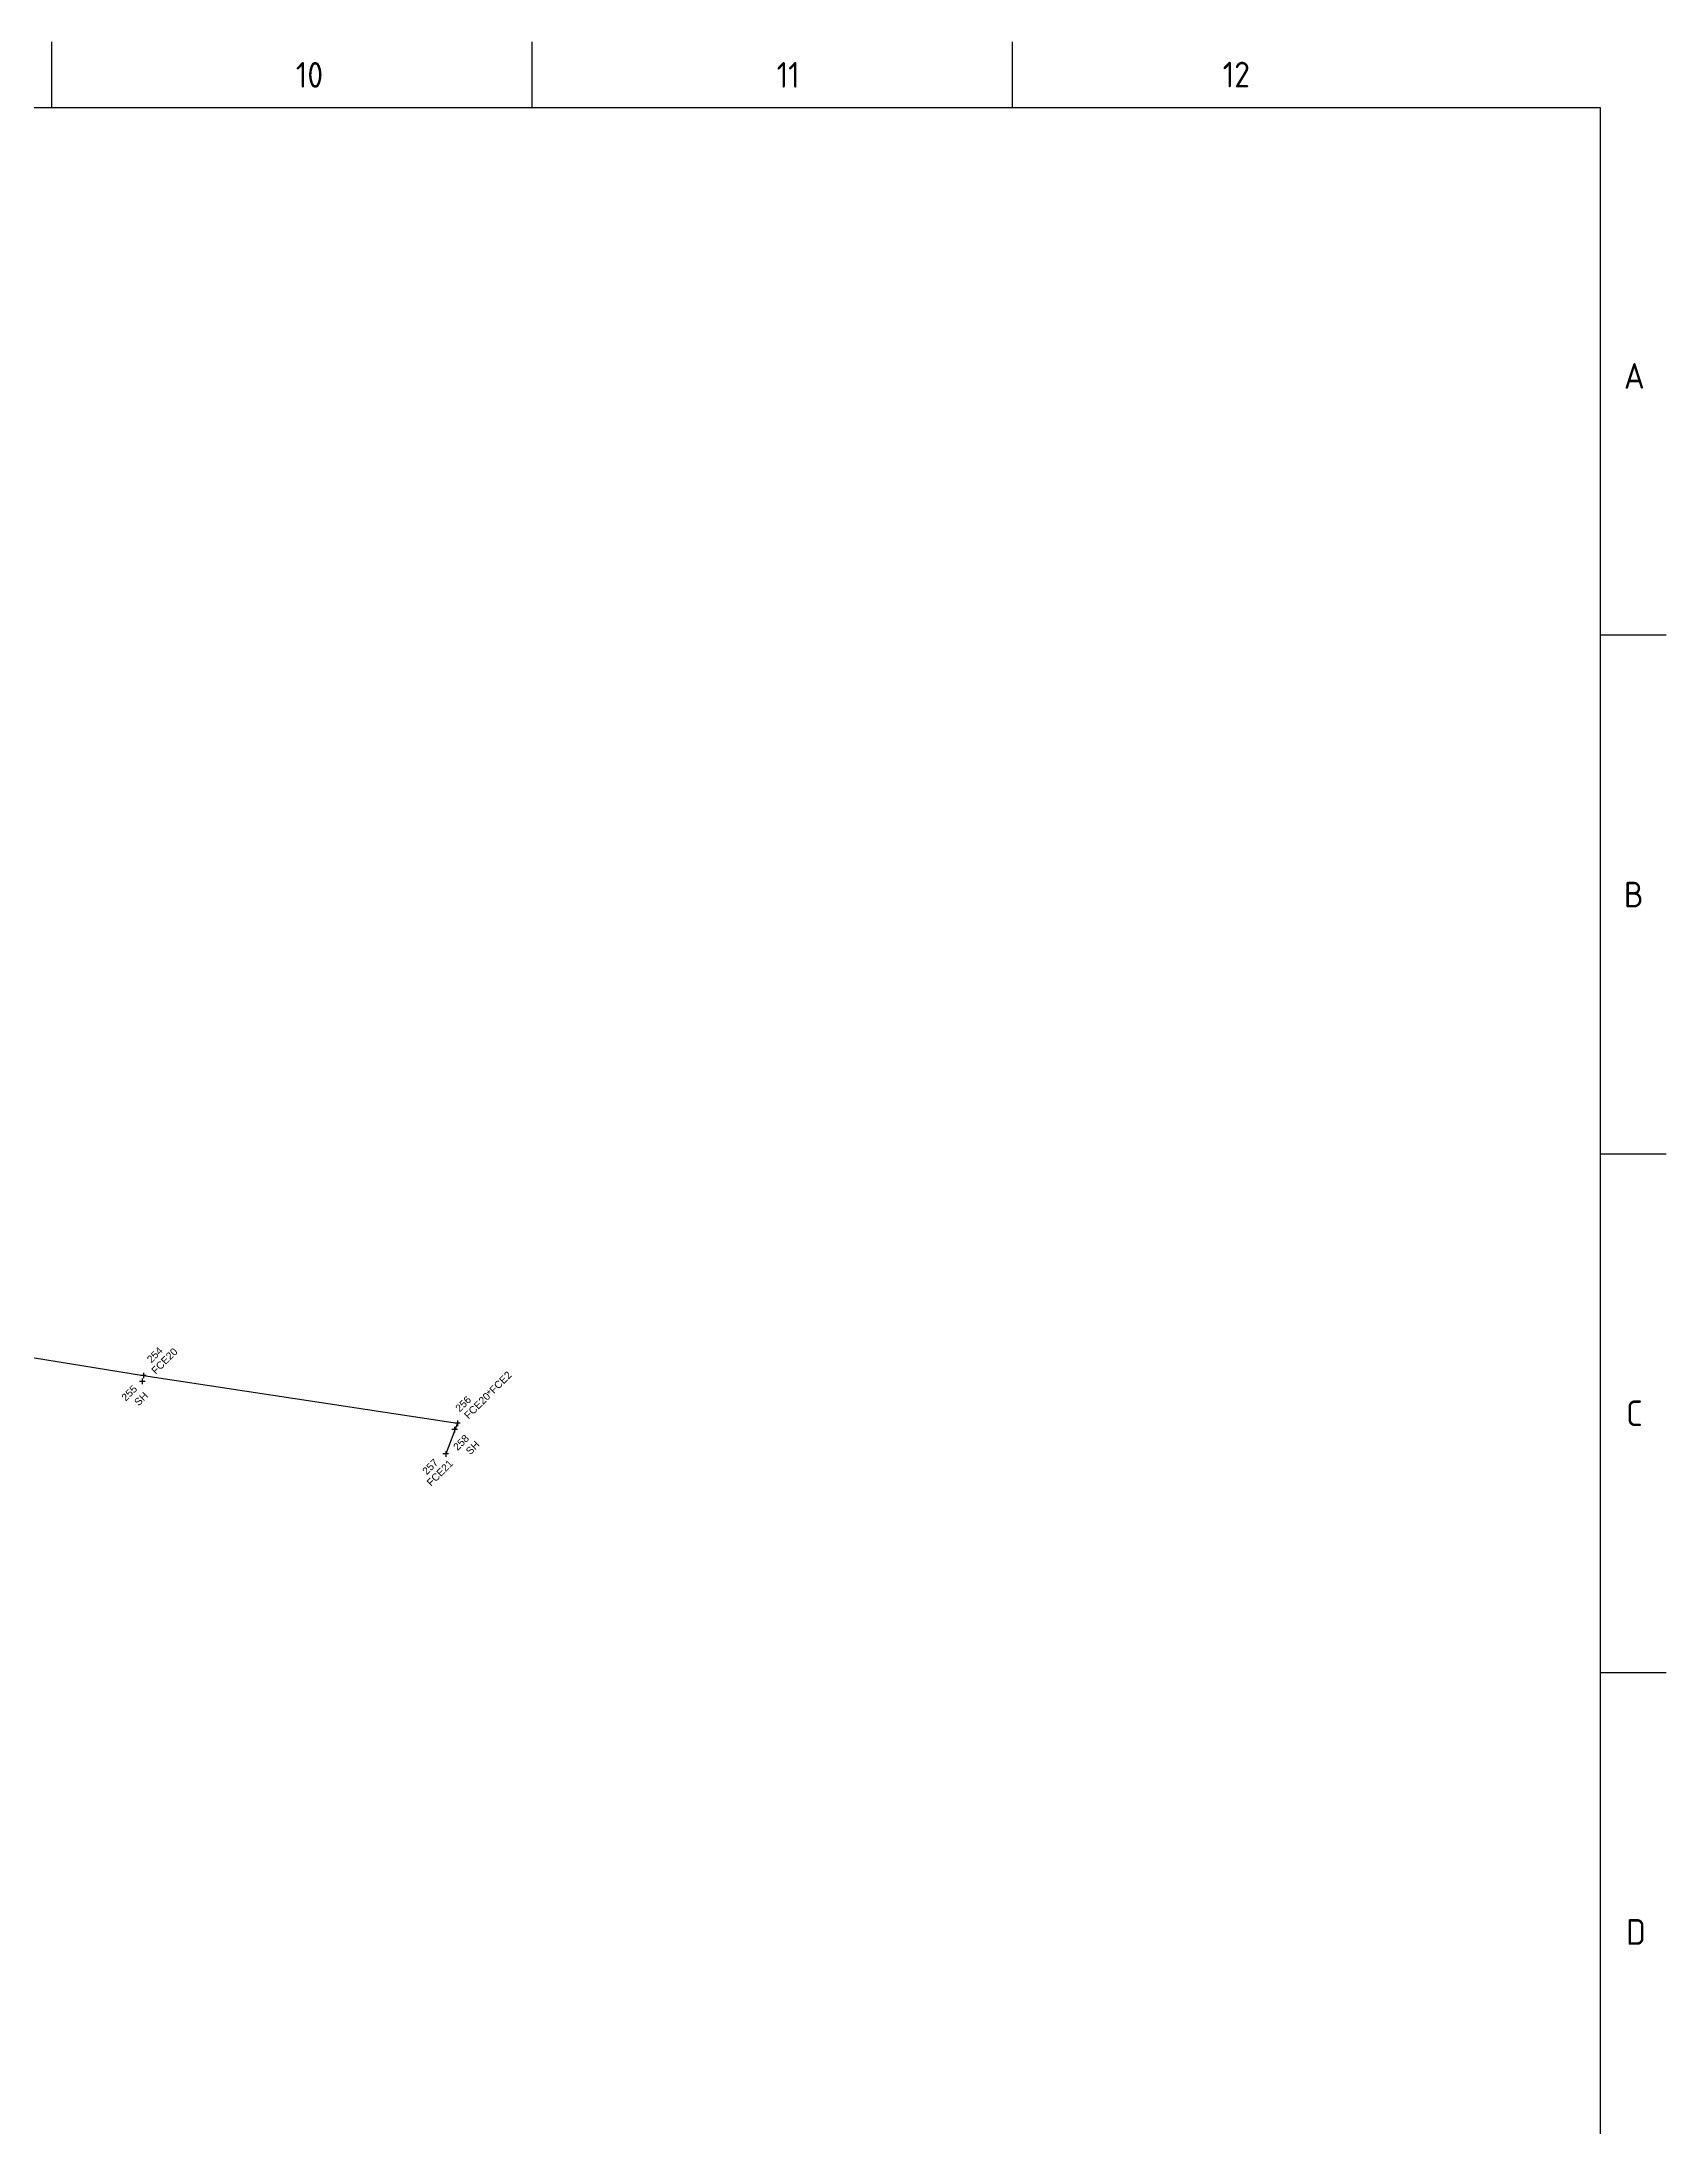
# Paper-space layout 'Survey1' of a CAD drawing. Header units: metres, sheet in millimetres. Extents: x -21 to 813, y -3 to 583.
# Drawn here: x 591.3 to 812.8, y 299 to 583.4 of the extents above; entities that cross this region are included whole.
import ezdxf
from ezdxf.enums import TextEntityAlignment as Align

# ---------------------------------------------------------------- set-up
doc = ezdxf.new("R2010")
doc.units = ezdxf.units.M
doc.layers.get('0').update_dxf_attribs({"color": 6})
doc.layers.add('Notes', color=7, linetype='Continuous')
doc.layers.add('SupportsUG_SP_EXT', color=7, linetype='Continuous')
doc.layers.get('0').freeze()
doc.styles.add('ARIAL', font='arial.ttf', dxfattribs={"height": 2})
doc.styles.add('iecISOCP', font='isocp.shx')
doc.styles.get("Standard").update_dxf_attribs({"font": 'arial.ttf'})

# ---------------------------------------------------------------- blocks, each defined once
blk = doc.blocks.new('A1_FRAME_TITLE')
at = {"layer": 'Notes', "linetype": 'Continuous'}
for p, q in [((613.21, 574.39), (613.21, 583.39)), ((678.72, 574.39), (678.72, 583.39)), ((744.23, 574.39), (744.23, 583.39)), ((833.35, 502.43), (824.35, 502.43)), ((824.37, 431.68), (833.35, 431.68)), ((824.35, 360.93), (833.35, 360.93))]:
    blk.add_line(p, q, dxfattribs=at)
at = {"layer": 'Notes', "color": 3, "linetype": 'Continuous'}
blk.add_line((824.37, 5.97), (824.37, 574.39), dxfattribs=at)
at = {"layer": 'Notes', "color": 3, "linetype": 'Continuous', "flags": 128}
blk.add_lwpolyline([(824.37, 574.39), (149.5, 574.39)], dxfattribs=at)
blk.add_attdef('DRAFT_NUM', (29.9, 23.29), '', height=2.5, rotation=90)
at = {"layer": 'Notes', "color": 7, "style": 'iecISOCP'}
for s, p in [('10', (646.5, 577.12)), ('11', (712.06, 577.12)), ('12', (772.87, 577.16)), ('A', (827.58, 536.06)), ('B', (827.58, 465.31)), ('C', (827.87, 394.56)), ('D', (827.87, 323.81))]:
    blk.add_text(s, height=3.5, dxfattribs=at).set_placement(p)
at = {"layer": 'Notes', "color": 7, "style": 'iecISOCP', "flags": 8}
blk.add_attdef('VERSION_NO', text='', height=2.5, rotation=90, dxfattribs=at).set_placement((302.04, 43.81), align=Align.MIDDLE_CENTER)
at = {"layer": 'Notes', "color": 7, "style": 'iecISOCP'}
for tag, p in [('CAP_NO', (513.19, 43.46)), ('IE_NUM', (513.05, 37.81)), ('REF_No_1', (335.24, 32.31)), ('REF_1', (362.52, 32.31)), ('GEN_WO', (441.71, 31.76)), ('HV_SWITCH', (513.46, 32.16)), ('REF_No_2', (335.24, 26.31)), ('REF_2', (362.52, 26.31)), ('OH_WO', (441.71, 25.81)), ('UBD_REF', (513.05, 25.83)), ('REF_No_3', (335.24, 20.31)), ('REF_3', (362.52, 20.31)), ('UG_WO', (441.71, 20.05)), ('GIS_MAP_No', (513.05, 20.04)), ('REF_No_4', (335.24, 14.31)), ('REF_4', (362.52, 14.31)), ('SUB_WO', (441.71, 13.81)), ('HV_OP_DIAG', (513.33, 14.2)), ('LGA', (512.95, 7.78))]:
    blk.add_attdef(tag, p, '', height=2.5, dxfattribs=at)
at = {"layer": 'Notes', "style": 'iecISOCP'}
for tag, p in [('T1', (684.37, 39.47)), ('T2', (684.37, 34.35)), ('T3', (684.37, 28.92)), ('T4', (684.37, 23.66)), ('T5', (684.37, 18.23)), ('T6', (684.37, 12.97))]:
    blk.add_attdef(tag, text='', height=3.5, dxfattribs=at).set_placement(p, align=Align.CENTER)
at = {"layer": 'Notes', "color": 7, "style": 'iecISOCP'}
for tag, p in [('scale', (567.76, 33.27)), ('DRAWN', (567.76, 24.93)), ('DATE', (567.76, 16.88)), ('DESIGN', (605.62, 9.15)), ('CHD', (567.76, 8.37))]:
    blk.add_attdef(tag, text='', height=2.5, dxfattribs=at).set_placement(p, align=Align.CENTER)
at = {"layer": 'Notes', "color": 4, "style": 'iecISOCP'}
blk.add_attdef('NUM', text='', height=7, dxfattribs=at).set_placement((792.37, 20.12), align=Align.MIDDLE_CENTER)
at = {"layer": 'Notes', "color": 1, "style": 'iecISOCP'}
blk.add_attdef('REV', text='', height=5, dxfattribs=at).set_placement((820.05, 17.1), align=Align.CENTER)
at = {"layer": 'Notes', "color": 7, "style": 'iecISOCP'}
for tag, p in [('NS', (790.71, 8.12)), ('SHTS', (805.41, 8.12))]:
    blk.add_attdef(tag, text='', height=2.5, dxfattribs=at).set_placement(p, align=Align.MIDDLE)
at = {"layer": 'Notes', "style": 'iecISOCP'}
blk.add_attdef('ExportID', (9.08, 2.39), '', height=2.5, dxfattribs=at)
at = {"layer": 'Notes', "style": 'iecISOCP', "flags": 1}
for tag, p in [('ProjectType', (14.17, -26.8)), ('ProjectNumber', (23.56, -26.82)), ('DrawingNumber', (35.51, -26.8)), ('ProjectDescription', (47.56, -26.83)), ('ExportDate', (60.28, -26.79)), ('ExportUserName', (69.15, -26.8)), ('DesignerCompanyName', (81.48, -26.79)), ('ExportAreaOfInterest', (97.1, -26.81)), ('GIS_SUCCESS', (112, -26.78)), ('CAD_SUCCESS', (121.79, -26.78)), ('DEPOTCODE', (132.11, -26.88)), ('ExportCategories', (140.08, -26.8)), ('Comments', (154.38, -26.88))]:
    blk.add_attdef(tag, p, '', height=1, dxfattribs=at)

psp = doc.layouts.new('Survey1')

# ---------------------------------------------------------------- linework, layer by layer
at = {"layer": 'Notes', "linetype": 'Continuous', "ltscale": 2}
for p, q in [((582.37, 405.13), (605.19, 401.46)), ((605.19, 401.46), (647.99, 394.94)), ((647.99, 394.94), (646.38, 390.76))]:
    psp.add_line(p, q, dxfattribs=at)
at = {"layer": 'Notes'}
for p, q in [((605.02, 401.03), (605.02, 400.28)), ((605.19, 401.84), (605.19, 401.09)), ((647.99, 395.31), (647.99, 394.56)), ((647.59, 394.45), (647.59, 393.7)), ((646.38, 391.13), (646.38, 390.38))]:
    psp.add_line(p, q, dxfattribs=at)
for points in [[(605.56, 401.46), (605.19, 401.46), (604.81, 401.46)], [(605.39, 400.66), (605.02, 400.66), (604.64, 400.66)], [(647.97, 394.08), (647.59, 394.08), (647.22, 394.08)], [(648.37, 394.94), (647.99, 394.94), (647.62, 394.94)], [(646.75, 390.76), (646.38, 390.76), (646, 390.76)]]:
    psp.add_lwpolyline(points, dxfattribs=at)

# ---------------------------------------------------------------- block references
at = {"layer": 'SupportsUG_SP_EXT'}
psp.add_blockref('A1_FRAME_TITLE', (-20.55, 0), dxfattribs=at)

# ---------------------------------------------------------------- texts
at = {"layer": 'Notes', "style": 'ARIAL'}
for s, p in [('254', (606.25, 403.1)), ('FCE20', (606.85, 401.54)), ('FCE20*FCE2', (649.49, 395.45)), ('255', (602.77, 397.89)), ('SH', (604.52, 397.24)), ('256', (648.3, 396.41)), ('258', (648.01, 391.14)), ('SH', (649.73, 390.56)), ('257', (643.8, 387.84)), ('FCE21', (644.4, 386.28))]:
    psp.add_text(s, height=1, rotation=45, dxfattribs=at).set_placement(p)

doc.saveas('drawing.dxf')
